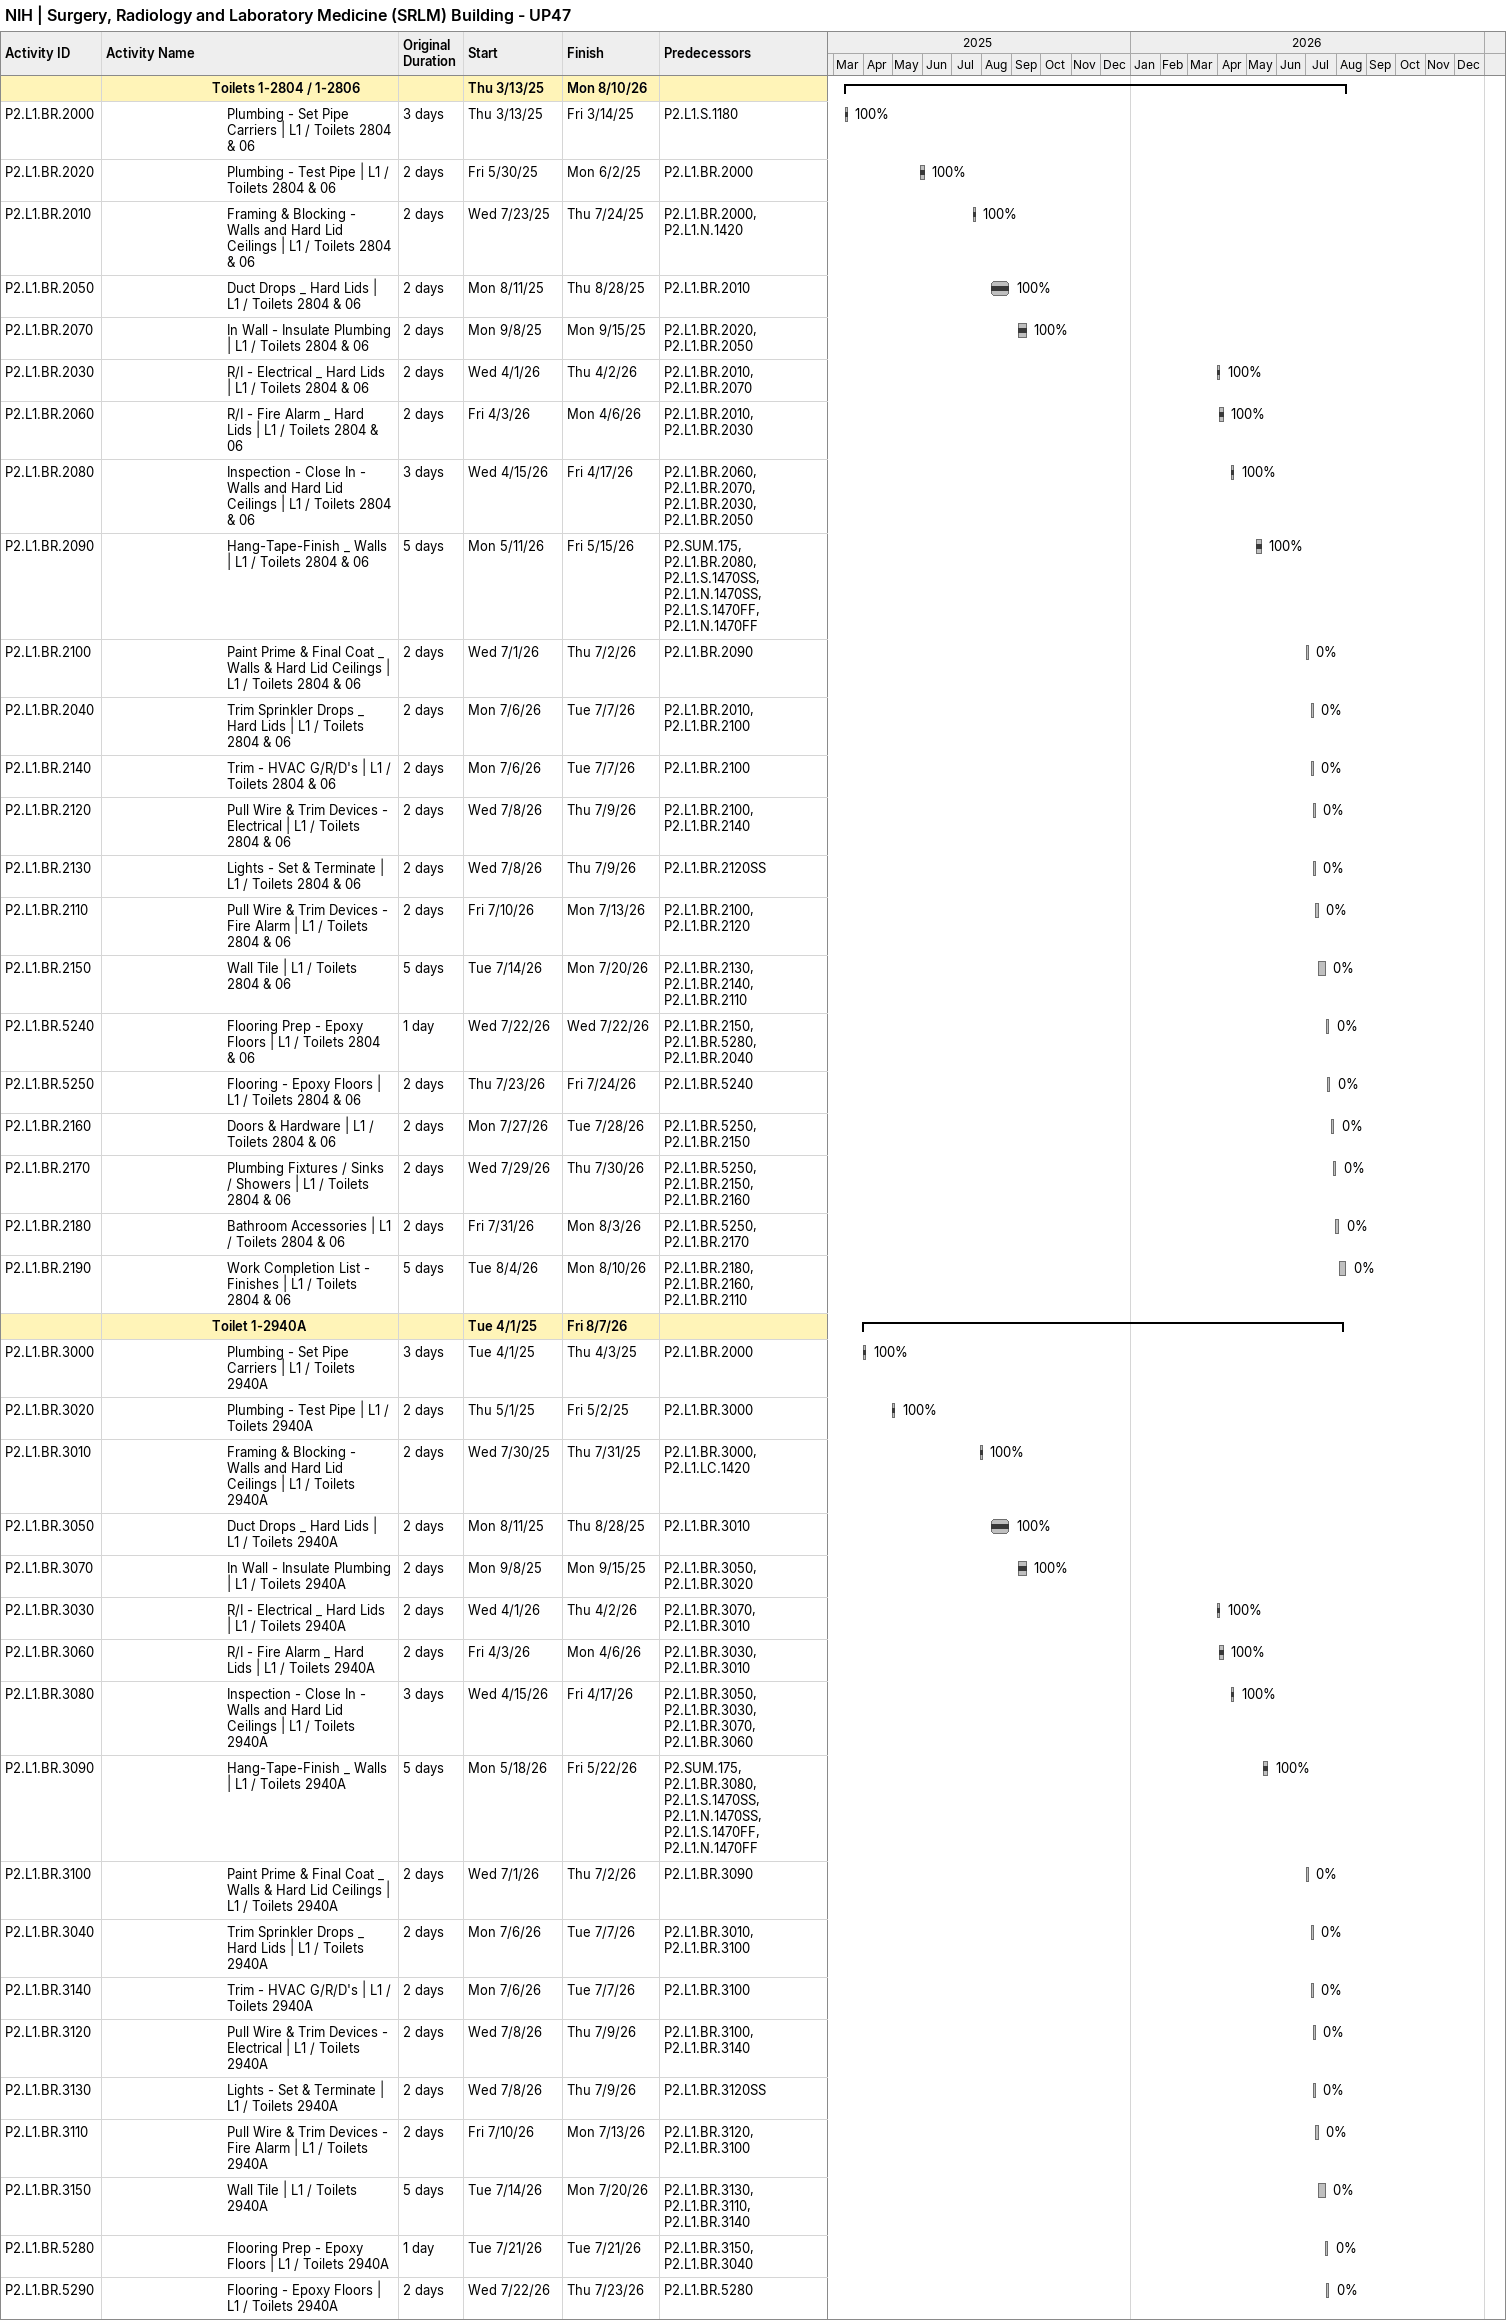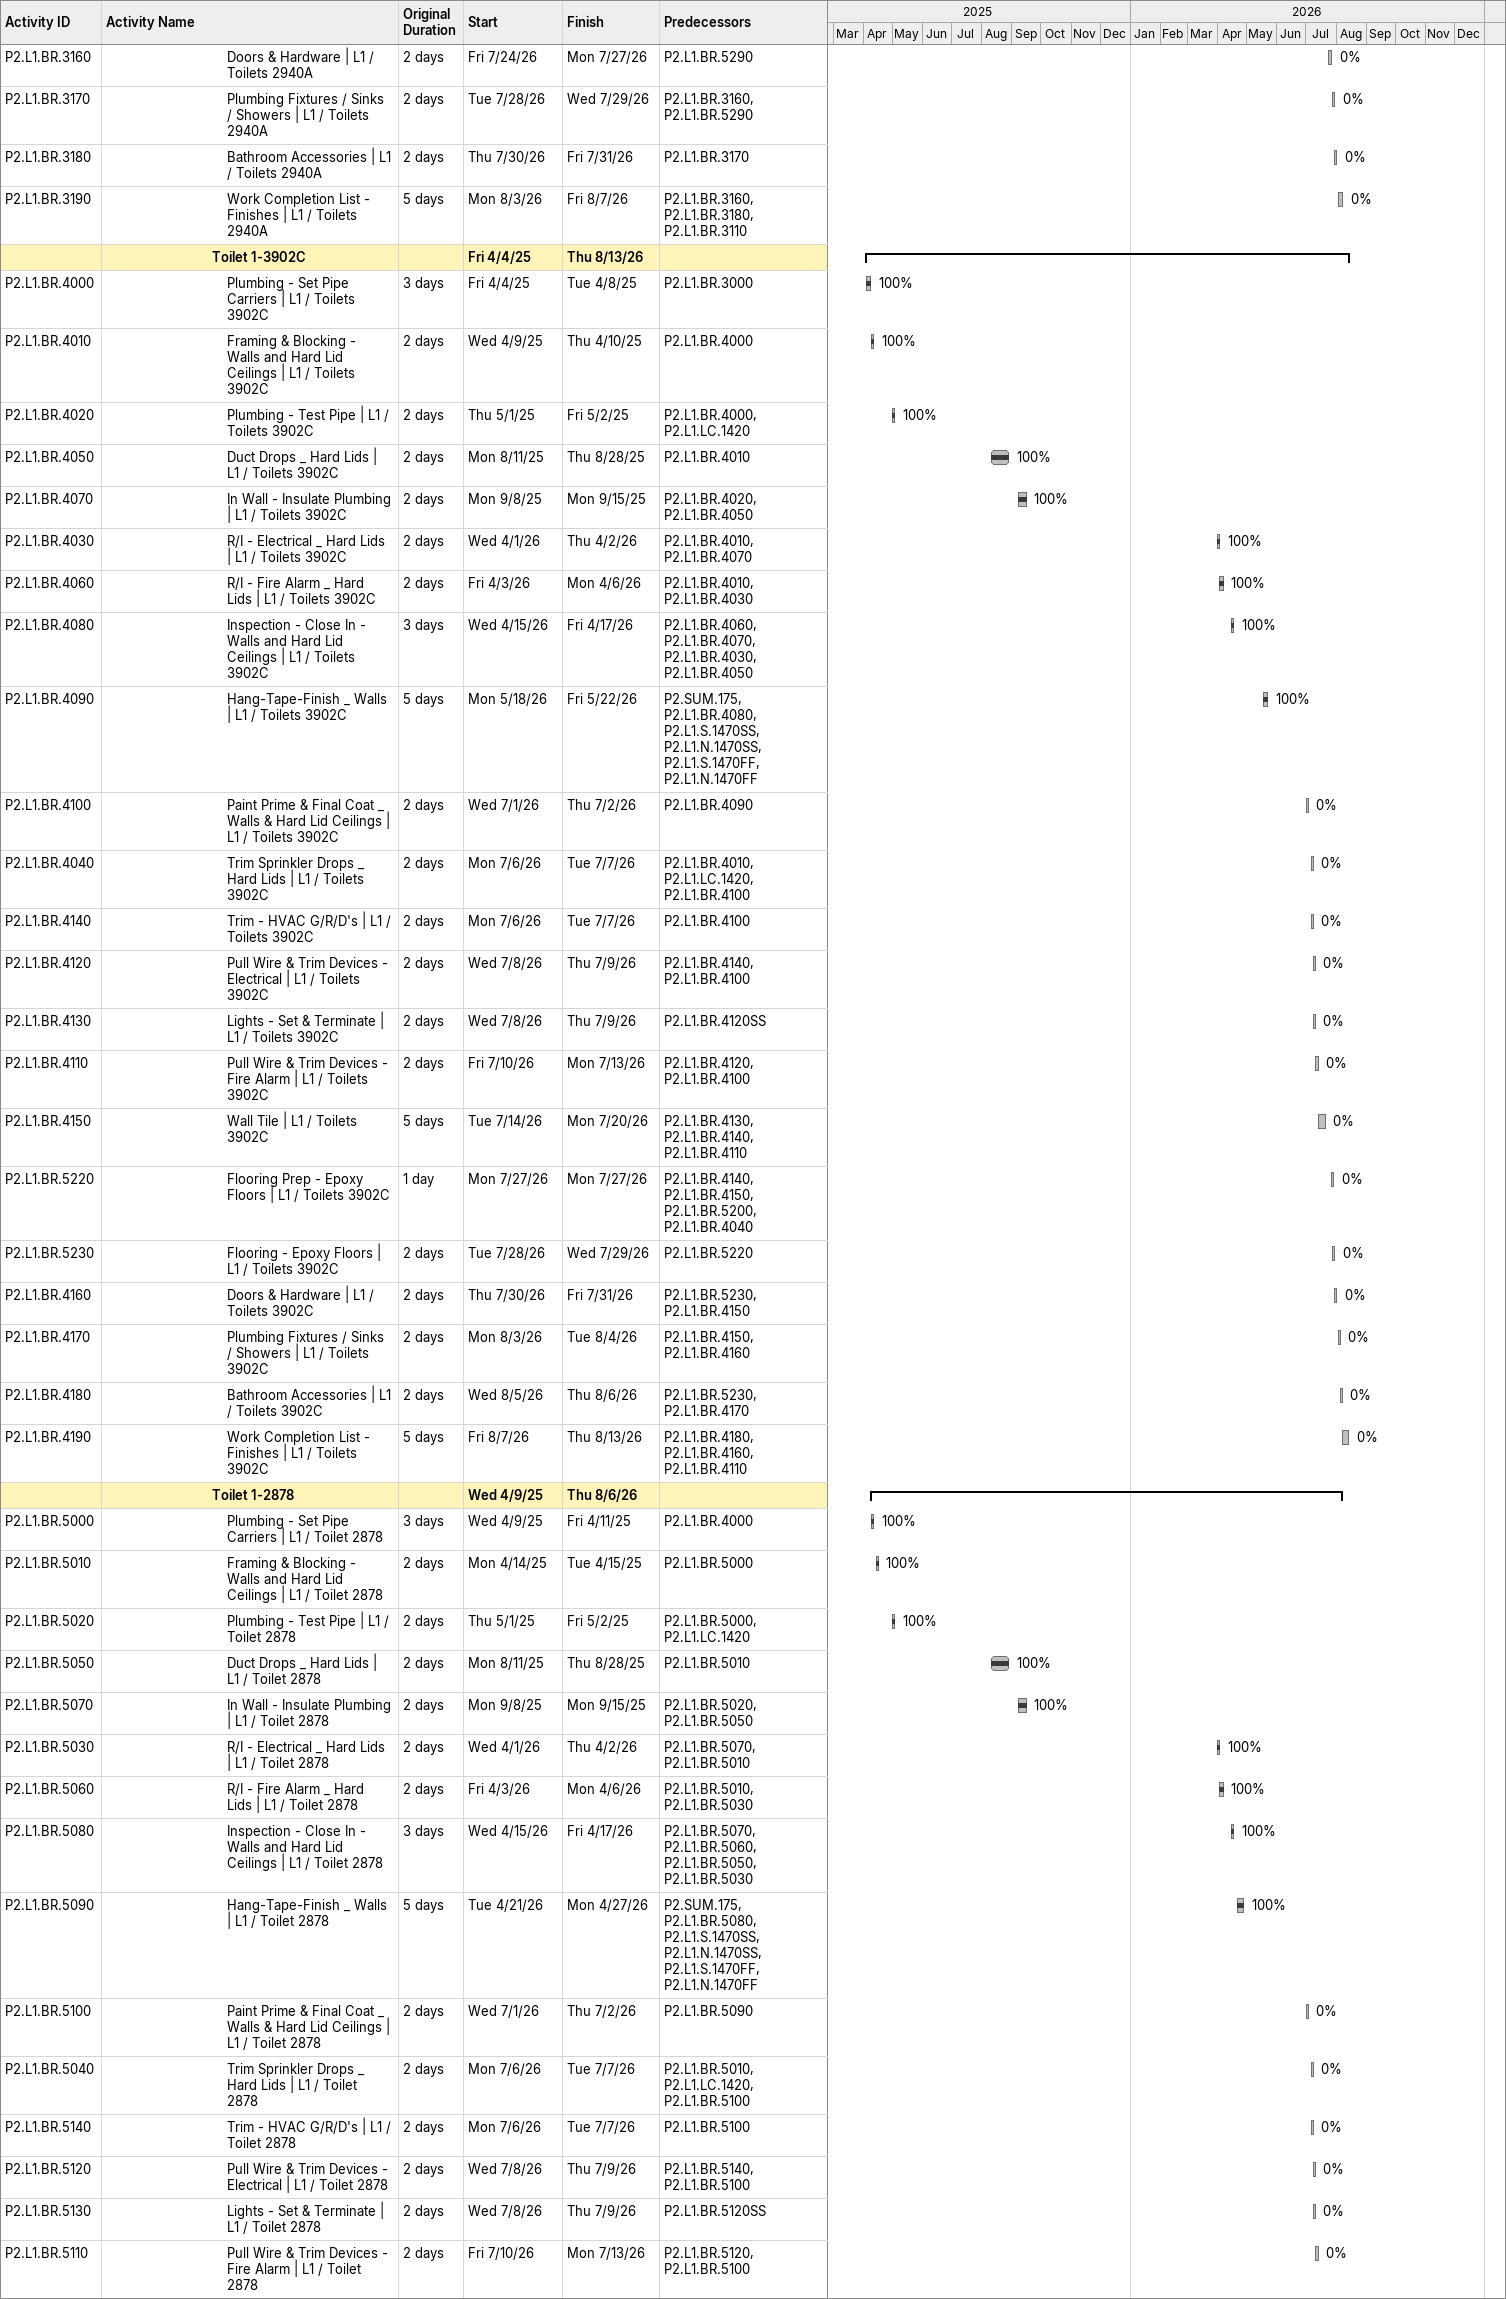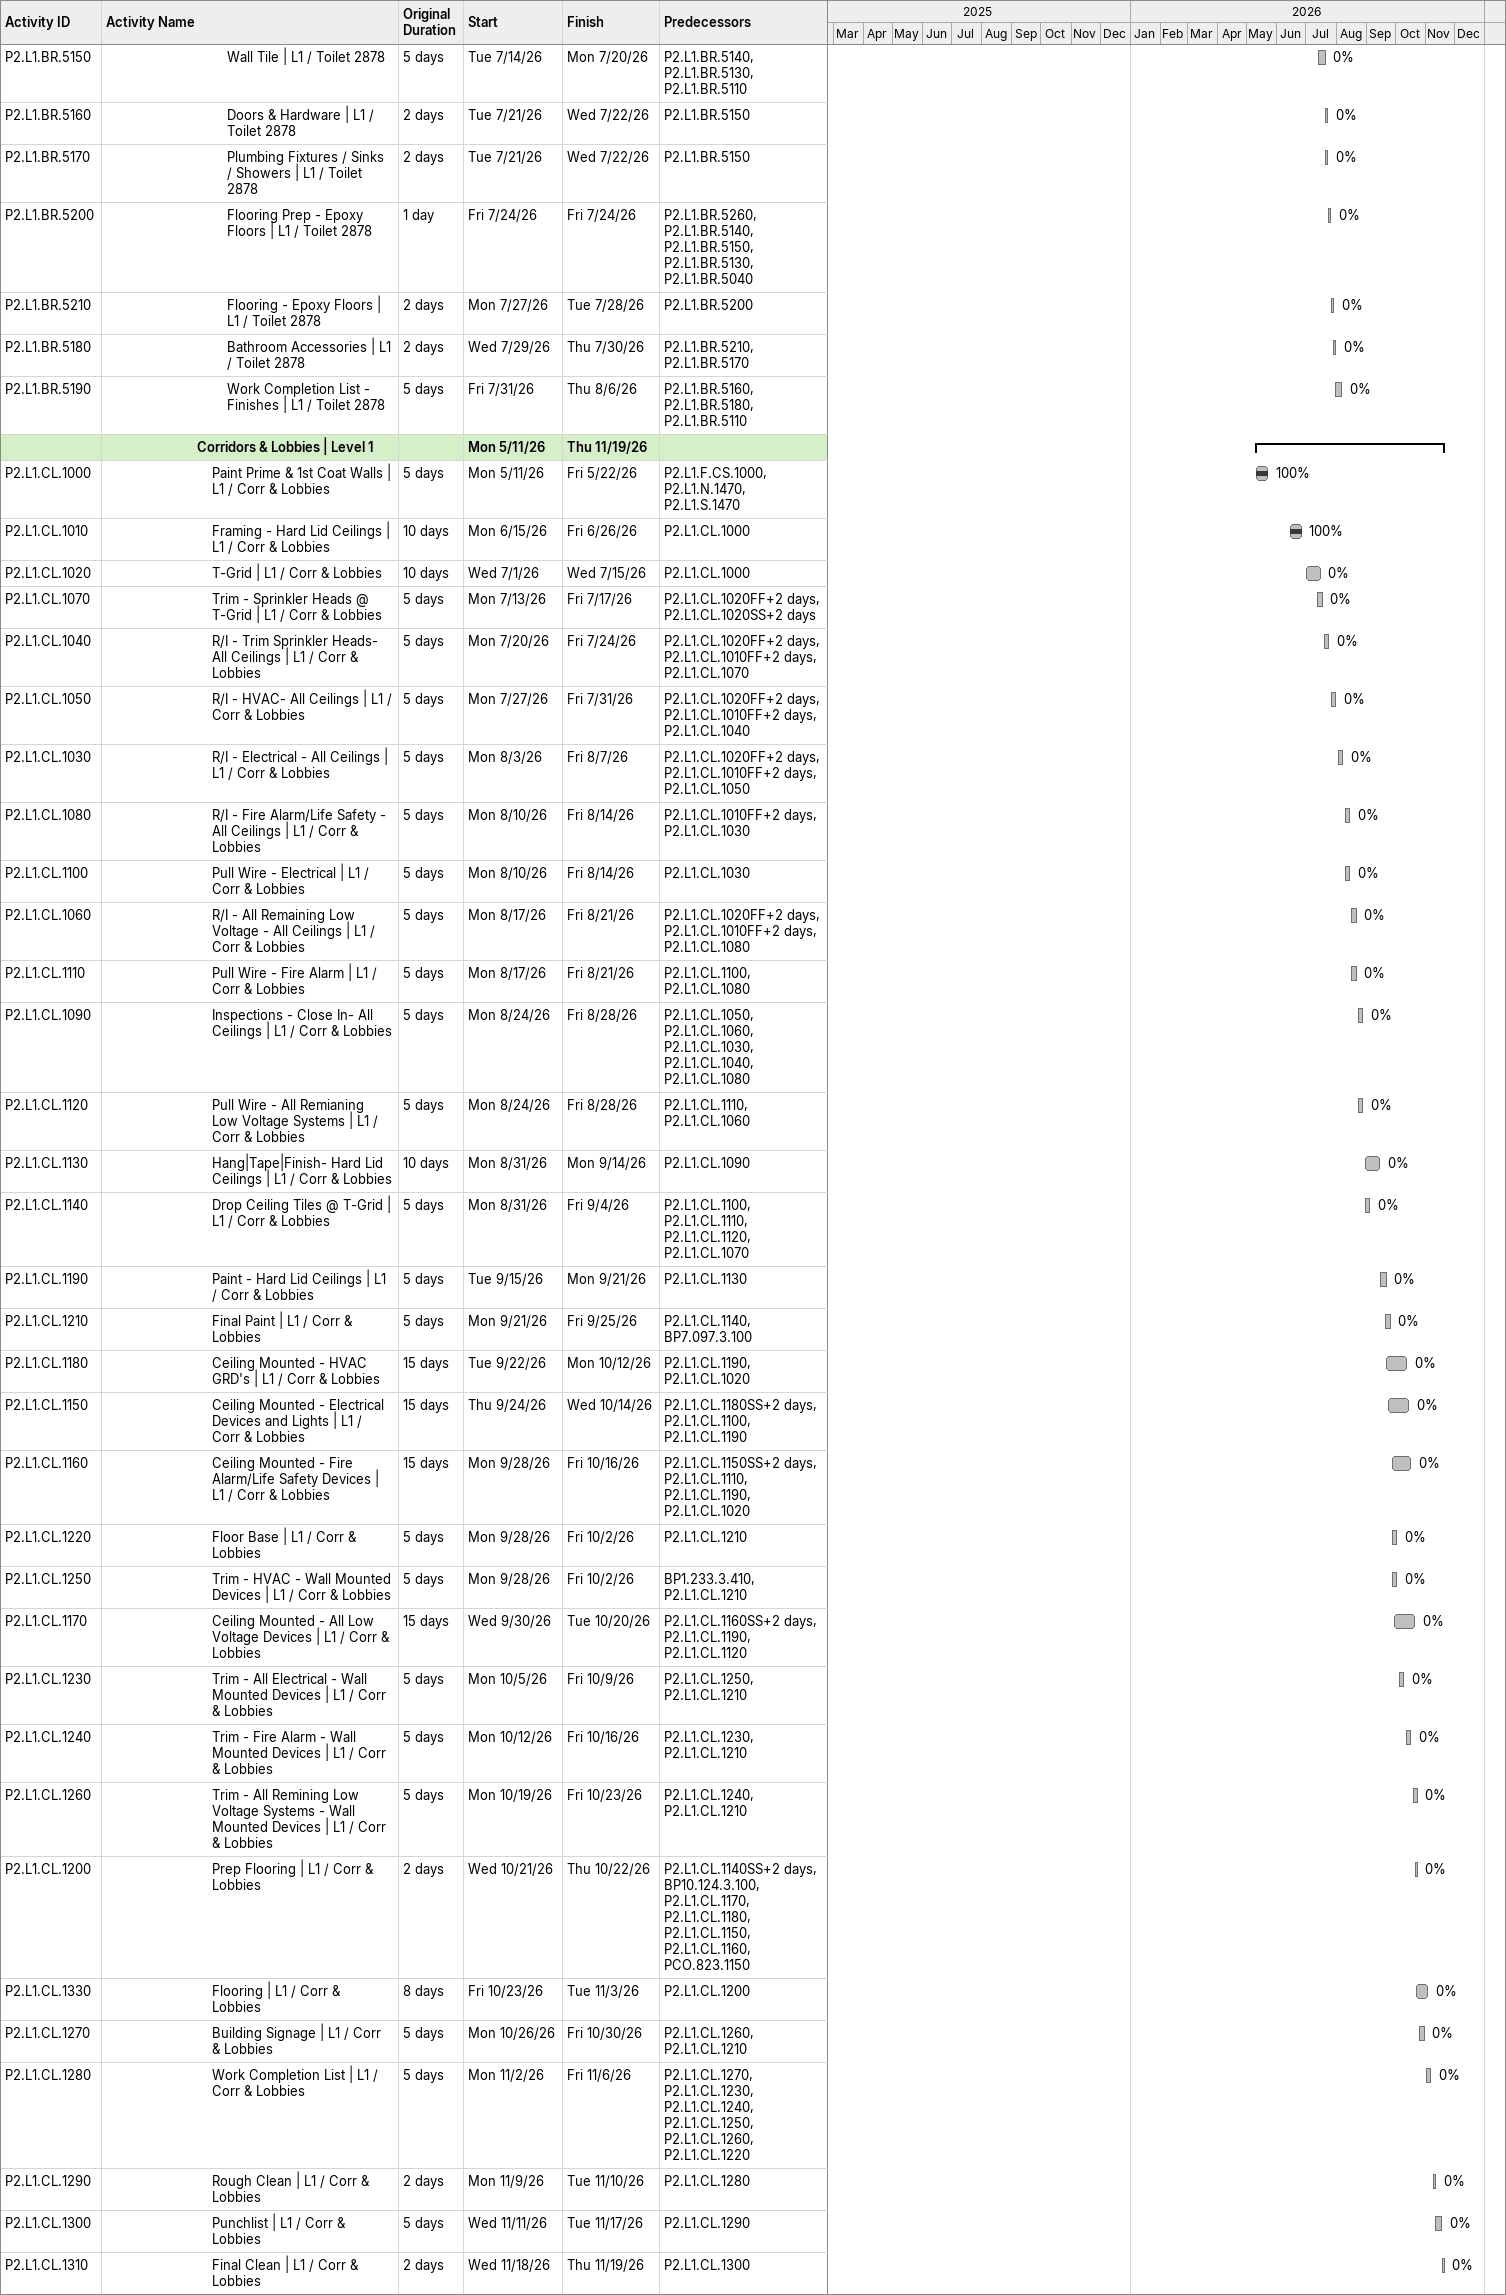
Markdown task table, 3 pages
NIH | Surgery, Radiology and Laboratory Medicine (SRLM) Building - UP47

| ID | Level | Task | Original duration | Start | Finish | Predecessors | % complete |
|---|---|---|---|---|---|---|---|
|  | 8 | **Toilets 1-2804 / 1-2806** |  | 2025-03-13 | 2026-08-10 |  |  |
| P2.L1.BR.2000 | 9 | Plumbing - Set Pipe Carriers \| L1 / Toilets 2804 & 06 | 3d | 2025-03-13 | 2025-03-14 | P2.L1.S.1180 | 100 |
| P2.L1.BR.2020 | 9 | Plumbing - Test Pipe \| L1 / Toilets 2804 & 06 | 2d | 2025-05-30 | 2025-06-02 | P2.L1.BR.2000 | 100 |
| P2.L1.BR.2010 | 9 | Framing & Blocking - Walls and Hard Lid Ceilings \| L1 / Toilets 2804 & 06 | 2d | 2025-07-23 | 2025-07-24 | P2.L1.BR.2000, P2.L1.N.1420 | 100 |
| P2.L1.BR.2050 | 9 | Duct Drops _ Hard Lids \| L1 / Toilets 2804 & 06 | 2d | 2025-08-11 | 2025-08-28 | P2.L1.BR.2010 | 100 |
| P2.L1.BR.2070 | 9 | In Wall - Insulate Plumbing \| L1 / Toilets 2804 & 06 | 2d | 2025-09-08 | 2025-09-15 | P2.L1.BR.2020, P2.L1.BR.2050 | 100 |
| P2.L1.BR.2030 | 9 | R/I - Electrical _ Hard Lids \| L1 / Toilets 2804 & 06 | 2d | 2026-04-01 | 2026-04-02 | P2.L1.BR.2010, P2.L1.BR.2070 | 100 |
| P2.L1.BR.2060 | 9 | R/I - Fire Alarm _ Hard Lids \| L1 / Toilets 2804 & 06 | 2d | 2026-04-03 | 2026-04-06 | P2.L1.BR.2010, P2.L1.BR.2030 | 100 |
| P2.L1.BR.2080 | 9 | Inspection - Close In - Walls and Hard Lid Ceilings \| L1 / Toilets 2804 & 06 | 3d | 2026-04-15 | 2026-04-17 | P2.L1.BR.2060, P2.L1.BR.2070, P2.L1.BR.2030, P2.L1.BR.2050 | 100 |
| P2.L1.BR.2090 | 9 | Hang-Tape-Finish _ Walls \| L1 / Toilets 2804 & 06 | 5d | 2026-05-11 | 2026-05-15 | P2.SUM.175, P2.L1.BR.2080, P2.L1.S.1470SS, P2.L1.N.1470SS, P2.L1.S.1470FF, P2.L1.N.1470FF | 100 |
| P2.L1.BR.2100 | 9 | Paint Prime & Final Coat _ Walls & Hard Lid Ceilings \| L1 / Toilets 2804 & 06 | 2d | 2026-07-01 | 2026-07-02 | P2.L1.BR.2090 | 0 |
| P2.L1.BR.2040 | 9 | Trim Sprinkler Drops _ Hard Lids \| L1 / Toilets 2804 & 06 | 2d | 2026-07-06 | 2026-07-07 | P2.L1.BR.2010, P2.L1.BR.2100 | 0 |
| P2.L1.BR.2140 | 9 | Trim - HVAC G/R/D's \| L1 / Toilets 2804 & 06 | 2d | 2026-07-06 | 2026-07-07 | P2.L1.BR.2100 | 0 |
| P2.L1.BR.2120 | 9 | Pull Wire & Trim Devices - Electrical \| L1 / Toilets 2804 & 06 | 2d | 2026-07-08 | 2026-07-09 | P2.L1.BR.2100, P2.L1.BR.2140 | 0 |
| P2.L1.BR.2130 | 9 | Lights - Set & Terminate \| L1 / Toilets 2804 & 06 | 2d | 2026-07-08 | 2026-07-09 | P2.L1.BR.2120SS | 0 |
| P2.L1.BR.2110 | 9 | Pull Wire & Trim Devices - Fire Alarm \| L1 / Toilets 2804 & 06 | 2d | 2026-07-10 | 2026-07-13 | P2.L1.BR.2100, P2.L1.BR.2120 | 0 |
| P2.L1.BR.2150 | 9 | Wall Tile \| L1 / Toilets 2804 & 06 | 5d | 2026-07-14 | 2026-07-20 | P2.L1.BR.2130, P2.L1.BR.2140, P2.L1.BR.2110 | 0 |
| P2.L1.BR.5240 | 9 | Flooring Prep - Epoxy Floors \| L1 / Toilets 2804 & 06 | 1d | 2026-07-22 | 2026-07-22 | P2.L1.BR.2150, P2.L1.BR.5280, P2.L1.BR.2040 | 0 |
| P2.L1.BR.5250 | 9 | Flooring - Epoxy Floors \| L1 / Toilets 2804 & 06 | 2d | 2026-07-23 | 2026-07-24 | P2.L1.BR.5240 | 0 |
| P2.L1.BR.2160 | 9 | Doors & Hardware \| L1 / Toilets 2804 & 06 | 2d | 2026-07-27 | 2026-07-28 | P2.L1.BR.5250, P2.L1.BR.2150 | 0 |
| P2.L1.BR.2170 | 9 | Plumbing Fixtures / Sinks / Showers \| L1 / Toilets 2804 & 06 | 2d | 2026-07-29 | 2026-07-30 | P2.L1.BR.5250, P2.L1.BR.2150, P2.L1.BR.2160 | 0 |
| P2.L1.BR.2180 | 9 | Bathroom Accessories \| L1 / Toilets 2804 & 06 | 2d | 2026-07-31 | 2026-08-03 | P2.L1.BR.5250, P2.L1.BR.2170 | 0 |
| P2.L1.BR.2190 | 9 | Work Completion List - Finishes \| L1 / Toilets 2804 & 06 | 5d | 2026-08-04 | 2026-08-10 | P2.L1.BR.2180, P2.L1.BR.2160, P2.L1.BR.2110 | 0 |
|  | 8 | **Toilet 1-2940A** |  | 2025-04-01 | 2026-08-07 |  |  |
| P2.L1.BR.3000 | 9 | Plumbing - Set Pipe Carriers \| L1 / Toilets 2940A | 3d | 2025-04-01 | 2025-04-03 | P2.L1.BR.2000 | 100 |
| P2.L1.BR.3020 | 9 | Plumbing - Test Pipe \| L1 / Toilets 2940A | 2d | 2025-05-01 | 2025-05-02 | P2.L1.BR.3000 | 100 |
| P2.L1.BR.3010 | 9 | Framing & Blocking - Walls and Hard Lid Ceilings \| L1 / Toilets 2940A | 2d | 2025-07-30 | 2025-07-31 | P2.L1.BR.3000, P2.L1.LC.1420 | 100 |
| P2.L1.BR.3050 | 9 | Duct Drops _ Hard Lids \| L1 / Toilets 2940A | 2d | 2025-08-11 | 2025-08-28 | P2.L1.BR.3010 | 100 |
| P2.L1.BR.3070 | 9 | In Wall - Insulate Plumbing \| L1 / Toilets 2940A | 2d | 2025-09-08 | 2025-09-15 | P2.L1.BR.3050, P2.L1.BR.3020 | 100 |
| P2.L1.BR.3030 | 9 | R/I - Electrical _ Hard Lids \| L1 / Toilets 2940A | 2d | 2026-04-01 | 2026-04-02 | P2.L1.BR.3070, P2.L1.BR.3010 | 100 |
| P2.L1.BR.3060 | 9 | R/I - Fire Alarm _ Hard Lids \| L1 / Toilets 2940A | 2d | 2026-04-03 | 2026-04-06 | P2.L1.BR.3030, P2.L1.BR.3010 | 100 |
| P2.L1.BR.3080 | 9 | Inspection - Close In - Walls and Hard Lid Ceilings \| L1 / Toilets 2940A | 3d | 2026-04-15 | 2026-04-17 | P2.L1.BR.3050, P2.L1.BR.3030, P2.L1.BR.3070, P2.L1.BR.3060 | 100 |
| P2.L1.BR.3090 | 9 | Hang-Tape-Finish _ Walls \| L1 / Toilets 2940A | 5d | 2026-05-18 | 2026-05-22 | P2.SUM.175, P2.L1.BR.3080, P2.L1.S.1470SS, P2.L1.N.1470SS, P2.L1.S.1470FF, P2.L1.N.1470FF | 100 |
| P2.L1.BR.3100 | 9 | Paint Prime & Final Coat _ Walls & Hard Lid Ceilings \| L1 / Toilets 2940A | 2d | 2026-07-01 | 2026-07-02 | P2.L1.BR.3090 | 0 |
| P2.L1.BR.3040 | 9 | Trim Sprinkler Drops _ Hard Lids \| L1 / Toilets 2940A | 2d | 2026-07-06 | 2026-07-07 | P2.L1.BR.3010, P2.L1.BR.3100 | 0 |
| P2.L1.BR.3140 | 9 | Trim - HVAC G/R/D's \| L1 / Toilets 2940A | 2d | 2026-07-06 | 2026-07-07 | P2.L1.BR.3100 | 0 |
| P2.L1.BR.3120 | 9 | Pull Wire & Trim Devices - Electrical \| L1 / Toilets 2940A | 2d | 2026-07-08 | 2026-07-09 | P2.L1.BR.3100, P2.L1.BR.3140 | 0 |
| P2.L1.BR.3130 | 9 | Lights - Set & Terminate \| L1 / Toilets 2940A | 2d | 2026-07-08 | 2026-07-09 | P2.L1.BR.3120SS | 0 |
| P2.L1.BR.3110 | 9 | Pull Wire & Trim Devices - Fire Alarm \| L1 / Toilets 2940A | 2d | 2026-07-10 | 2026-07-13 | P2.L1.BR.3120, P2.L1.BR.3100 | 0 |
| P2.L1.BR.3150 | 9 | Wall Tile \| L1 / Toilets 2940A | 5d | 2026-07-14 | 2026-07-20 | P2.L1.BR.3130, P2.L1.BR.3110, P2.L1.BR.3140 | 0 |
| P2.L1.BR.5280 | 9 | Flooring Prep - Epoxy Floors \| L1 / Toilets 2940A | 1d | 2026-07-21 | 2026-07-21 | P2.L1.BR.3150, P2.L1.BR.3040 | 0 |
| P2.L1.BR.5290 | 9 | Flooring - Epoxy Floors \| L1 / Toilets 2940A | 2d | 2026-07-22 | 2026-07-23 | P2.L1.BR.5280 | 0 |
| P2.L1.BR.3160 | 9 | Doors & Hardware \| L1 / Toilets 2940A | 2d | 2026-07-24 | 2026-07-27 | P2.L1.BR.5290 | 0 |
| P2.L1.BR.3170 | 9 | Plumbing Fixtures / Sinks / Showers \| L1 / Toilets 2940A | 2d | 2026-07-28 | 2026-07-29 | P2.L1.BR.3160, P2.L1.BR.5290 | 0 |
| P2.L1.BR.3180 | 9 | Bathroom Accessories \| L1 / Toilets 2940A | 2d | 2026-07-30 | 2026-07-31 | P2.L1.BR.3170 | 0 |
| P2.L1.BR.3190 | 9 | Work Completion List - Finishes \| L1 / Toilets 2940A | 5d | 2026-08-03 | 2026-08-07 | P2.L1.BR.3160, P2.L1.BR.3180, P2.L1.BR.3110 | 0 |
|  | 8 | **Toilet 1-3902C** |  | 2025-04-04 | 2026-08-13 |  |  |
| P2.L1.BR.4000 | 9 | Plumbing - Set Pipe Carriers \| L1 / Toilets 3902C | 3d | 2025-04-04 | 2025-04-08 | P2.L1.BR.3000 | 100 |
| P2.L1.BR.4010 | 9 | Framing & Blocking - Walls and Hard Lid Ceilings \| L1 / Toilets 3902C | 2d | 2025-04-09 | 2025-04-10 | P2.L1.BR.4000 | 100 |
| P2.L1.BR.4020 | 9 | Plumbing - Test Pipe \| L1 / Toilets 3902C | 2d | 2025-05-01 | 2025-05-02 | P2.L1.BR.4000, P2.L1.LC.1420 | 100 |
| P2.L1.BR.4050 | 9 | Duct Drops _ Hard Lids \| L1 / Toilets 3902C | 2d | 2025-08-11 | 2025-08-28 | P2.L1.BR.4010 | 100 |
| P2.L1.BR.4070 | 9 | In Wall - Insulate Plumbing \| L1 / Toilets 3902C | 2d | 2025-09-08 | 2025-09-15 | P2.L1.BR.4020, P2.L1.BR.4050 | 100 |
| P2.L1.BR.4030 | 9 | R/I - Electrical _ Hard Lids \| L1 / Toilets 3902C | 2d | 2026-04-01 | 2026-04-02 | P2.L1.BR.4010, P2.L1.BR.4070 | 100 |
| P2.L1.BR.4060 | 9 | R/I - Fire Alarm _ Hard Lids \| L1 / Toilets 3902C | 2d | 2026-04-03 | 2026-04-06 | P2.L1.BR.4010, P2.L1.BR.4030 | 100 |
| P2.L1.BR.4080 | 9 | Inspection - Close In - Walls and Hard Lid Ceilings \| L1 / Toilets 3902C | 3d | 2026-04-15 | 2026-04-17 | P2.L1.BR.4060, P2.L1.BR.4070, P2.L1.BR.4030, P2.L1.BR.4050 | 100 |
| P2.L1.BR.4090 | 9 | Hang-Tape-Finish _ Walls \| L1 / Toilets 3902C | 5d | 2026-05-18 | 2026-05-22 | P2.SUM.175, P2.L1.BR.4080, P2.L1.S.1470SS, P2.L1.N.1470SS, P2.L1.S.1470FF, P2.L1.N.1470FF | 100 |
| P2.L1.BR.4100 | 9 | Paint Prime & Final Coat _ Walls & Hard Lid Ceilings \| L1 / Toilets 3902C | 2d | 2026-07-01 | 2026-07-02 | P2.L1.BR.4090 | 0 |
| P2.L1.BR.4040 | 9 | Trim Sprinkler Drops _ Hard Lids \| L1 / Toilets 3902C | 2d | 2026-07-06 | 2026-07-07 | P2.L1.BR.4010, P2.L1.LC.1420, P2.L1.BR.4100 | 0 |
| P2.L1.BR.4140 | 9 | Trim - HVAC G/R/D's \| L1 / Toilets 3902C | 2d | 2026-07-06 | 2026-07-07 | P2.L1.BR.4100 | 0 |
| P2.L1.BR.4120 | 9 | Pull Wire & Trim Devices - Electrical \| L1 / Toilets 3902C | 2d | 2026-07-08 | 2026-07-09 | P2.L1.BR.4140, P2.L1.BR.4100 | 0 |
| P2.L1.BR.4130 | 9 | Lights - Set & Terminate \| L1 / Toilets 3902C | 2d | 2026-07-08 | 2026-07-09 | P2.L1.BR.4120SS | 0 |
| P2.L1.BR.4110 | 9 | Pull Wire & Trim Devices - Fire Alarm \| L1 / Toilets 3902C | 2d | 2026-07-10 | 2026-07-13 | P2.L1.BR.4120, P2.L1.BR.4100 | 0 |
| P2.L1.BR.4150 | 9 | Wall Tile \| L1 / Toilets 3902C | 5d | 2026-07-14 | 2026-07-20 | P2.L1.BR.4130, P2.L1.BR.4140, P2.L1.BR.4110 | 0 |
| P2.L1.BR.5220 | 9 | Flooring Prep - Epoxy Floors \| L1 / Toilets 3902C | 1d | 2026-07-27 | 2026-07-27 | P2.L1.BR.4140, P2.L1.BR.4150, P2.L1.BR.5200, P2.L1.BR.4040 | 0 |
| P2.L1.BR.5230 | 9 | Flooring - Epoxy Floors \| L1 / Toilets 3902C | 2d | 2026-07-28 | 2026-07-29 | P2.L1.BR.5220 | 0 |
| P2.L1.BR.4160 | 9 | Doors & Hardware \| L1 / Toilets 3902C | 2d | 2026-07-30 | 2026-07-31 | P2.L1.BR.5230, P2.L1.BR.4150 | 0 |
| P2.L1.BR.4170 | 9 | Plumbing Fixtures / Sinks / Showers \| L1 / Toilets 3902C | 2d | 2026-08-03 | 2026-08-04 | P2.L1.BR.4150, P2.L1.BR.4160 | 0 |
| P2.L1.BR.4180 | 9 | Bathroom Accessories \| L1 / Toilets 3902C | 2d | 2026-08-05 | 2026-08-06 | P2.L1.BR.5230, P2.L1.BR.4170 | 0 |
| P2.L1.BR.4190 | 9 | Work Completion List - Finishes \| L1 / Toilets 3902C | 5d | 2026-08-07 | 2026-08-13 | P2.L1.BR.4180, P2.L1.BR.4160, P2.L1.BR.4110 | 0 |
|  | 8 | **Toilet 1-2878** |  | 2025-04-09 | 2026-08-06 |  |  |
| P2.L1.BR.5000 | 9 | Plumbing - Set Pipe Carriers \| L1 / Toilet 2878 | 3d | 2025-04-09 | 2025-04-11 | P2.L1.BR.4000 | 100 |
| P2.L1.BR.5010 | 9 | Framing & Blocking - Walls and Hard Lid Ceilings \| L1 / Toilet 2878 | 2d | 2025-04-14 | 2025-04-15 | P2.L1.BR.5000 | 100 |
| P2.L1.BR.5020 | 9 | Plumbing - Test Pipe \| L1 / Toilet 2878 | 2d | 2025-05-01 | 2025-05-02 | P2.L1.BR.5000, P2.L1.LC.1420 | 100 |
| P2.L1.BR.5050 | 9 | Duct Drops _ Hard Lids \| L1 / Toilet 2878 | 2d | 2025-08-11 | 2025-08-28 | P2.L1.BR.5010 | 100 |
| P2.L1.BR.5070 | 9 | In Wall - Insulate Plumbing \| L1 / Toilet 2878 | 2d | 2025-09-08 | 2025-09-15 | P2.L1.BR.5020, P2.L1.BR.5050 | 100 |
| P2.L1.BR.5030 | 9 | R/I - Electrical _ Hard Lids \| L1 / Toilet 2878 | 2d | 2026-04-01 | 2026-04-02 | P2.L1.BR.5070, P2.L1.BR.5010 | 100 |
| P2.L1.BR.5060 | 9 | R/I - Fire Alarm _ Hard Lids \| L1 / Toilet 2878 | 2d | 2026-04-03 | 2026-04-06 | P2.L1.BR.5010, P2.L1.BR.5030 | 100 |
| P2.L1.BR.5080 | 9 | Inspection - Close In - Walls and Hard Lid Ceilings \| L1 / Toilet 2878 | 3d | 2026-04-15 | 2026-04-17 | P2.L1.BR.5070, P2.L1.BR.5060, P2.L1.BR.5050, P2.L1.BR.5030 | 100 |
| P2.L1.BR.5090 | 9 | Hang-Tape-Finish _ Walls \| L1 / Toilet 2878 | 5d | 2026-04-21 | 2026-04-27 | P2.SUM.175, P2.L1.BR.5080, P2.L1.S.1470SS, P2.L1.N.1470SS, P2.L1.S.1470FF, P2.L1.N.1470FF | 100 |
| P2.L1.BR.5100 | 9 | Paint Prime & Final Coat _ Walls & Hard Lid Ceilings \| L1 / Toilet 2878 | 2d | 2026-07-01 | 2026-07-02 | P2.L1.BR.5090 | 0 |
| P2.L1.BR.5040 | 9 | Trim Sprinkler Drops _ Hard Lids \| L1 / Toilet 2878 | 2d | 2026-07-06 | 2026-07-07 | P2.L1.BR.5010, P2.L1.LC.1420, P2.L1.BR.5100 | 0 |
| P2.L1.BR.5140 | 9 | Trim - HVAC G/R/D's \| L1 / Toilet 2878 | 2d | 2026-07-06 | 2026-07-07 | P2.L1.BR.5100 | 0 |
| P2.L1.BR.5120 | 9 | Pull Wire & Trim Devices - Electrical \| L1 / Toilet 2878 | 2d | 2026-07-08 | 2026-07-09 | P2.L1.BR.5140, P2.L1.BR.5100 | 0 |
| P2.L1.BR.5130 | 9 | Lights - Set & Terminate \| L1 / Toilet 2878 | 2d | 2026-07-08 | 2026-07-09 | P2.L1.BR.5120SS | 0 |
| P2.L1.BR.5110 | 9 | Pull Wire & Trim Devices - Fire Alarm \| L1 / Toilet 2878 | 2d | 2026-07-10 | 2026-07-13 | P2.L1.BR.5120, P2.L1.BR.5100 | 0 |
| P2.L1.BR.5150 | 9 | Wall Tile \| L1 / Toilet 2878 | 5d | 2026-07-14 | 2026-07-20 | P2.L1.BR.5140, P2.L1.BR.5130, P2.L1.BR.5110 | 0 |
| P2.L1.BR.5160 | 9 | Doors & Hardware \| L1 / Toilet 2878 | 2d | 2026-07-21 | 2026-07-22 | P2.L1.BR.5150 | 0 |
| P2.L1.BR.5170 | 9 | Plumbing Fixtures / Sinks / Showers \| L1 / Toilet 2878 | 2d | 2026-07-21 | 2026-07-22 | P2.L1.BR.5150 | 0 |
| P2.L1.BR.5200 | 9 | Flooring Prep - Epoxy Floors \| L1 / Toilet 2878 | 1d | 2026-07-24 | 2026-07-24 | P2.L1.BR.5260, P2.L1.BR.5140, P2.L1.BR.5150, P2.L1.BR.5130, P2.L1.BR.5040 | 0 |
| P2.L1.BR.5210 | 9 | Flooring - Epoxy Floors \| L1 / Toilet 2878 | 2d | 2026-07-27 | 2026-07-28 | P2.L1.BR.5200 | 0 |
| P2.L1.BR.5180 | 9 | Bathroom Accessories \| L1 / Toilet 2878 | 2d | 2026-07-29 | 2026-07-30 | P2.L1.BR.5210, P2.L1.BR.5170 | 0 |
| P2.L1.BR.5190 | 9 | Work Completion List - Finishes \| L1 / Toilet 2878 | 5d | 2026-07-31 | 2026-08-06 | P2.L1.BR.5160, P2.L1.BR.5180, P2.L1.BR.5110 | 0 |
|  | 7 | **Corridors & Lobbies \| Level 1** |  | 2026-05-11 | 2026-11-19 |  |  |
| P2.L1.CL.1000 | 8 | Paint Prime & 1st Coat Walls \| L1 / Corr & Lobbies | 5d | 2026-05-11 | 2026-05-22 | P2.L1.F.CS.1000, P2.L1.N.1470, P2.L1.S.1470 | 100 |
| P2.L1.CL.1010 | 8 | Framing - Hard Lid Ceilings \| L1 / Corr & Lobbies | 10d | 2026-06-15 | 2026-06-26 | P2.L1.CL.1000 | 100 |
| P2.L1.CL.1020 | 8 | T-Grid \| L1 / Corr & Lobbies | 10d | 2026-07-01 | 2026-07-15 | P2.L1.CL.1000 | 0 |
| P2.L1.CL.1070 | 8 | Trim - Sprinkler Heads @ T-Grid \| L1 / Corr & Lobbies | 5d | 2026-07-13 | 2026-07-17 | P2.L1.CL.1020FF+2d, P2.L1.CL.1020SS+2d | 0 |
| P2.L1.CL.1040 | 8 | R/I - Trim Sprinkler Heads- All Ceilings \| L1 / Corr & Lobbies | 5d | 2026-07-20 | 2026-07-24 | P2.L1.CL.1020FF+2d, P2.L1.CL.1010FF+2d, P2.L1.CL.1070 | 0 |
| P2.L1.CL.1050 | 8 | R/I - HVAC- All Ceilings \| L1 / Corr & Lobbies | 5d | 2026-07-27 | 2026-07-31 | P2.L1.CL.1020FF+2d, P2.L1.CL.1010FF+2d, P2.L1.CL.1040 | 0 |
| P2.L1.CL.1030 | 8 | R/I - Electrical - All Ceilings \| L1 / Corr & Lobbies | 5d | 2026-08-03 | 2026-08-07 | P2.L1.CL.1020FF+2d, P2.L1.CL.1010FF+2d, P2.L1.CL.1050 | 0 |
| P2.L1.CL.1080 | 8 | R/I - Fire Alarm/Life Safety - All Ceilings \| L1 / Corr & Lobbies | 5d | 2026-08-10 | 2026-08-14 | P2.L1.CL.1010FF+2d, P2.L1.CL.1030 | 0 |
| P2.L1.CL.1100 | 8 | Pull Wire - Electrical \| L1 / Corr & Lobbies | 5d | 2026-08-10 | 2026-08-14 | P2.L1.CL.1030 | 0 |
| P2.L1.CL.1060 | 8 | R/I - All Remaining Low Voltage - All Ceilings \| L1 / Corr & Lobbies | 5d | 2026-08-17 | 2026-08-21 | P2.L1.CL.1020FF+2d, P2.L1.CL.1010FF+2d, P2.L1.CL.1080 | 0 |
| P2.L1.CL.1110 | 8 | Pull Wire - Fire Alarm \| L1 / Corr & Lobbies | 5d | 2026-08-17 | 2026-08-21 | P2.L1.CL.1100, P2.L1.CL.1080 | 0 |
| P2.L1.CL.1090 | 8 | Inspections - Close In- All Ceilings \| L1 / Corr & Lobbies | 5d | 2026-08-24 | 2026-08-28 | P2.L1.CL.1050, P2.L1.CL.1060, P2.L1.CL.1030, P2.L1.CL.1040, P2.L1.CL.1080 | 0 |
| P2.L1.CL.1120 | 8 | Pull Wire - All Remianing Low Voltage Systems \| L1 / Corr & Lobbies | 5d | 2026-08-24 | 2026-08-28 | P2.L1.CL.1110, P2.L1.CL.1060 | 0 |
| P2.L1.CL.1130 | 8 | Hang\|Tape\|Finish- Hard Lid Ceilings \| L1 / Corr & Lobbies | 10d | 2026-08-31 | 2026-09-14 | P2.L1.CL.1090 | 0 |
| P2.L1.CL.1140 | 8 | Drop Ceiling Tiles @ T-Grid \| L1 / Corr & Lobbies | 5d | 2026-08-31 | 2026-09-04 | P2.L1.CL.1100, P2.L1.CL.1110, P2.L1.CL.1120, P2.L1.CL.1070 | 0 |
| P2.L1.CL.1190 | 8 | Paint - Hard Lid Ceilings \| L1 / Corr & Lobbies | 5d | 2026-09-15 | 2026-09-21 | P2.L1.CL.1130 | 0 |
| P2.L1.CL.1210 | 8 | Final Paint \| L1 / Corr & Lobbies | 5d | 2026-09-21 | 2026-09-25 | P2.L1.CL.1140, BP7.097.3.100 | 0 |
| P2.L1.CL.1180 | 8 | Ceiling Mounted - HVAC GRD's \| L1 / Corr & Lobbies | 15d | 2026-09-22 | 2026-10-12 | P2.L1.CL.1190, P2.L1.CL.1020 | 0 |
| P2.L1.CL.1150 | 8 | Ceiling Mounted - Electrical Devices and Lights \| L1 / Corr & Lobbies | 15d | 2026-09-24 | 2026-10-14 | P2.L1.CL.1180SS+2d, P2.L1.CL.1100, P2.L1.CL.1190 | 0 |
| P2.L1.CL.1160 | 8 | Ceiling Mounted - Fire Alarm/Life Safety Devices \| L1 / Corr & Lobbies | 15d | 2026-09-28 | 2026-10-16 | P2.L1.CL.1150SS+2d, P2.L1.CL.1110, P2.L1.CL.1190, P2.L1.CL.1020 | 0 |
| P2.L1.CL.1220 | 8 | Floor Base \| L1 / Corr & Lobbies | 5d | 2026-09-28 | 2026-10-02 | P2.L1.CL.1210 | 0 |
| P2.L1.CL.1250 | 8 | Trim - HVAC - Wall Mounted Devices \| L1 / Corr & Lobbies | 5d | 2026-09-28 | 2026-10-02 | BP1.233.3.410, P2.L1.CL.1210 | 0 |
| P2.L1.CL.1170 | 8 | Ceiling Mounted - All Low Voltage Devices \| L1 / Corr & Lobbies | 15d | 2026-09-30 | 2026-10-20 | P2.L1.CL.1160SS+2d, P2.L1.CL.1190, P2.L1.CL.1120 | 0 |
| P2.L1.CL.1230 | 8 | Trim - All Electrical - Wall Mounted Devices \| L1 / Corr & Lobbies | 5d | 2026-10-05 | 2026-10-09 | P2.L1.CL.1250, P2.L1.CL.1210 | 0 |
| P2.L1.CL.1240 | 8 | Trim - Fire Alarm - Wall Mounted Devices \| L1 / Corr & Lobbies | 5d | 2026-10-12 | 2026-10-16 | P2.L1.CL.1230, P2.L1.CL.1210 | 0 |
| P2.L1.CL.1260 | 8 | Trim - All Remining Low Voltage Systems - Wall Mounted Devices \| L1 / Corr & Lobbies | 5d | 2026-10-19 | 2026-10-23 | P2.L1.CL.1240, P2.L1.CL.1210 | 0 |
| P2.L1.CL.1200 | 8 | Prep Flooring \| L1 / Corr & Lobbies | 2d | 2026-10-21 | 2026-10-22 | P2.L1.CL.1140SS+2d, BP10.124.3.100, P2.L1.CL.1170, P2.L1.CL.1180, P2.L1.CL.1150, P2.L1.CL.1160, PCO.823.1150 | 0 |
| P2.L1.CL.1330 | 8 | Flooring \| L1 / Corr & Lobbies | 8d | 2026-10-23 | 2026-11-03 | P2.L1.CL.1200 | 0 |
| P2.L1.CL.1270 | 8 | Building Signage \| L1 / Corr & Lobbies | 5d | 2026-10-26 | 2026-10-30 | P2.L1.CL.1260, P2.L1.CL.1210 | 0 |
| P2.L1.CL.1280 | 8 | Work Completion List \| L1 / Corr & Lobbies | 5d | 2026-11-02 | 2026-11-06 | P2.L1.CL.1270, P2.L1.CL.1230, P2.L1.CL.1240, P2.L1.CL.1250, P2.L1.CL.1260, P2.L1.CL.1220 | 0 |
| P2.L1.CL.1290 | 8 | Rough Clean \| L1 / Corr & Lobbies | 2d | 2026-11-09 | 2026-11-10 | P2.L1.CL.1280 | 0 |
| P2.L1.CL.1300 | 8 | Punchlist \| L1 / Corr & Lobbies | 5d | 2026-11-11 | 2026-11-17 | P2.L1.CL.1290 | 0 |
| P2.L1.CL.1310 | 8 | Final Clean \| L1 / Corr & Lobbies | 2d | 2026-11-18 | 2026-11-19 | P2.L1.CL.1300 | 0 |
